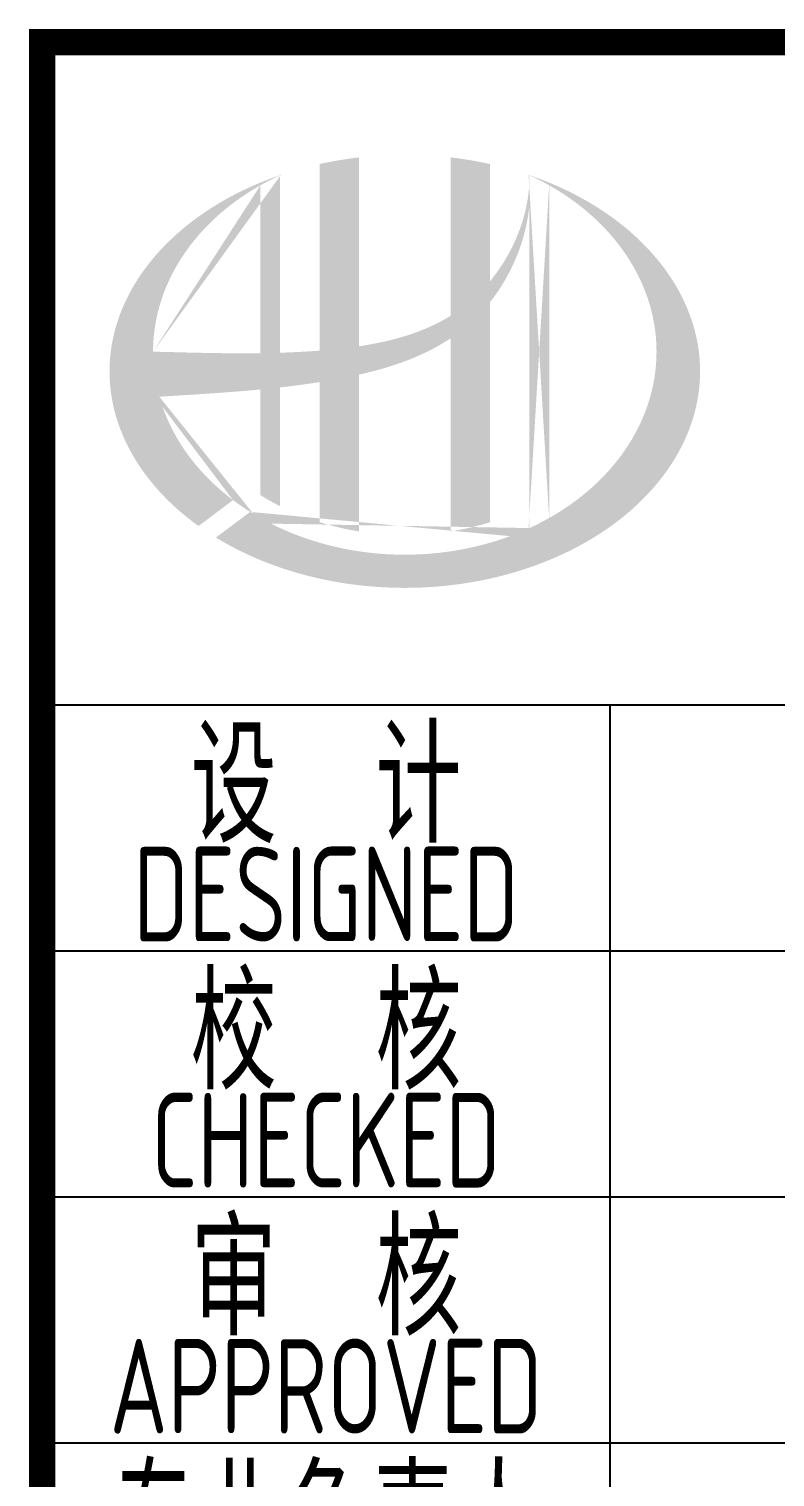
# Model space of a CAD drawing. Extents: x 4981409 to 5298492, y -444687 to -298607.
# Drawn here: x 5264454 to 5266425, y -426844 to -423019 of the extents above; entities that cross this region are included whole.
import ezdxf
from ezdxf.enums import TextEntityAlignment as Align

# ---------------------------------------------------------------- set-up
doc = ezdxf.new("R2010")
doc.units = 0
doc.header["$LTSCALE"] = 1000
doc.header["$MEASUREMENT"] = 0
doc.layers.get('0').update_dxf_attribs({"linetype": 'CONTINUOUS'})
doc.styles.add('AHD', font='sceie.shx', dxfattribs={"width": 0.7, "bigfont": 'sceic.shx'})

msp = doc.modelspace()

# ---------------------------------------------------------------- hatches: boundary and pattern name
h = msp.add_hatch(color=256)
edge = h.paths.add_edge_path()
edge.add_spline(control_points=[(5265325.2, -423932.3), (5265331.3, -423931), (5265337.4, -423929.5), (5265386.5, -423917.6), (5265429.1, -423904.7), (5265504.1, -423873.5), (5265537, -423856.6), (5265567.9, -423836)], knot_values=[61.629012, 61.629012, 61.629012, 61.629012, 63.330431, 63.330431, 75.353634, 75.353634, 85.398649, 85.398649, 85.398649, 85.398649], degree=3, periodic=0)
edge.add_line((5265567.9, -423836), (5265567.9, -424346.2))
edge.add_spline(control_points=[(5265567.9, -424346.2), (5265585, -424343.5), (5265602, -424340.1), (5265636.8, -424332.1), (5265654.5, -424327.2), (5265671.9, -424321.8)], knot_values=[4.908456, 4.908456, 4.908456, 4.908456, 4.992821, 4.992821, 5.083034, 5.083034, 5.083034, 5.083034], degree=3, periodic=0)
edge.add_line((5265671.9, -424321.8), (5265671.9, -423740.4))
edge.add_spline(control_points=[(5265671.9, -423740.4), (5265680.5, -423729.4), (5265688.7, -423718.1), (5265714.8, -423678.4), (5265730.5, -423648.4), (5265759.7, -423575.7), (5265770.9, -423531.9), (5265775.6, -423486.6), (5265775.7, -423485.3), (5265775.9, -423484)], knot_values=[97.991744, 97.991744, 97.991744, 97.991744, 101.64219, 101.64219, 110.337975, 110.337975, 121.934322, 121.934322, 122.270691, 122.270691, 122.270691, 122.270691], degree=3, periodic=0)
edge.add_line((5265775.9, -423484), (5265775.9, -423413.6))
edge.add_spline(control_points=[(5265775.9, -423413.6), (5265775.8, -423421.2), (5265775.4, -423428.9), (5265774.8, -423436.6)], knot_values=[126.194075, 126.194075, 126.194075, 126.194075, 128.396762, 128.396762, 128.396762, 128.396762], degree=3, periodic=0)
edge.add_spline(control_points=[(5265774.8, -423436.6), (5265774.4, -423442.8), (5265773.8, -423449), (5265773, -423455.2)], knot_values=[124.417049, 124.417049, 124.417049, 124.417049, 126.194075, 126.194075, 126.194075, 126.194075], degree=3, periodic=0)
edge.add_spline(control_points=[(5265773, -423455.2), (5265771.8, -423464.3), (5265770.4, -423473.5), (5265768.6, -423482.6)], knot_values=[121.80529, 121.80529, 121.80529, 121.80529, 124.417049, 124.417049, 124.417049, 124.417049], degree=3, periodic=0)
edge.add_spline(control_points=[(5265768.6, -423482.6), (5265766.2, -423494.7), (5265763.3, -423506.8), (5265759.8, -423518.9)], knot_values=[118.31574, 118.31574, 118.31574, 118.31574, 121.80529, 121.80529, 121.80529, 121.80529], degree=3, periodic=0)
edge.add_spline(control_points=[(5265759.8, -423518.9), (5265756.3, -423531), (5265752.2, -423543), (5265747.7, -423554.9)], knot_values=[114.795988, 114.795988, 114.795988, 114.795988, 118.31574, 118.31574, 118.31574, 118.31574], degree=3, periodic=0)
edge.add_spline(control_points=[(5265747.7, -423554.9), (5265743.2, -423566.6), (5265738.2, -423578.1), (5265732.8, -423589.4)], knot_values=[111.329641, 111.329641, 111.329641, 111.329641, 114.795988, 114.795988, 114.795988, 114.795988], degree=3, periodic=0)
edge.add_spline(control_points=[(5265732.8, -423589.4), (5265727.3, -423601), (5265721.2, -423612.3), (5265714.8, -423623.4)], knot_values=[107.79529, 107.79529, 107.79529, 107.79529, 111.329641, 111.329641, 111.329641, 111.329641], degree=3, periodic=0)
edge.add_spline(control_points=[(5265714.8, -423623.4), (5265708.5, -423634.2), (5265701.8, -423644.8), (5265694.6, -423655)], knot_values=[104.343579, 104.343579, 104.343579, 104.343579, 107.79529, 107.79529, 107.79529, 107.79529], degree=3, periodic=0)
edge.add_spline(control_points=[(5265694.6, -423655), (5265687.4, -423665.4), (5265679.8, -423675.5), (5265671.9, -423685.2)], knot_values=[100.8507, 100.8507, 100.8507, 100.8507, 104.343579, 104.343579, 104.343579, 104.343579], degree=3, periodic=0)
edge.add_line((5265671.9, -423685.2), (5265671.9, -423375.9))
edge.add_spline(control_points=[(5265671.9, -423375.9), (5265637.8, -423368.3), (5265603, -423362.5), (5265567.9, -423358.4)], knot_values=[4.423999, 4.423999, 4.423999, 4.423999, 4.558741, 4.558741, 4.558741, 4.558741], degree=3, periodic=0)
edge.add_line((5265567.9, -423358.4), (5265567.9, -423776.5))
edge.add_spline(control_points=[(5265567.9, -423776.5), (5265495.9, -423821.1), (5265411.7, -423844.3), (5265325.2, -423857.3)], knot_values=[63.246215, 63.246215, 63.246215, 63.246215, 87.689124, 87.689124, 87.689124, 87.689124], degree=3, periodic=0)
edge.add_line((5265325.2, -423857.3), (5265325.2, -423358.4))
edge.add_spline(control_points=[(5265325.2, -423358.4), (5265290, -423362.5), (5265255.2, -423368.3), (5265221.2, -423375.9)], knot_values=[4.866038, 4.866038, 4.866038, 4.866038, 5.000777, 5.000777, 5.000777, 5.000777], degree=3, periodic=0)
edge.add_line((5265221.2, -423375.9), (5265221.2, -423868.7))
edge.add_spline(control_points=[(5265221.2, -423868.7), (5265219.5, -423868.9), (5265184.6, -423871.5), (5265149.9, -423873.2), (5265117.2, -423874.3)], knot_values=[43.657356, 43.657356, 43.657356, 43.657356, 44.134253, 53.497092, 53.497092, 53.497092, 53.497092], degree=3, periodic=0)
edge.add_line((5265117.2, -423874.3), (5265117.2, -423405.2))
edge.add_spline(control_points=[(5265117.2, -423405.2), (5265100.1, -423411), (5265083.4, -423417.3), (5265067, -423424)], knot_values=[5.14157, 5.14157, 5.14157, 5.14157, 5.212921, 5.212921, 5.212921, 5.212921], degree=3, periodic=0)
edge.add_spline(control_points=[(5265067, -423424), (5265060.1, -423426.9), (5265053.2, -423429.8), (5265021, -423444), (5264996.5, -423456.2), (5264973, -423469.4)], knot_values=[5.212921, 5.212921, 5.212921, 5.212921, 5.24296, 5.24296, 5.355623, 5.355623, 5.355623, 5.355623], degree=3, periodic=0)
edge.add_spline(control_points=[(5264973, -423469.4), (5264958.1, -423477.8), (5264943.7, -423486.5), (5264929.7, -423495.6)], knot_values=[5.355623, 5.355623, 5.355623, 5.355623, 5.426974, 5.426974, 5.426974, 5.426974], degree=3, periodic=0)
edge.add_spline(control_points=[(5264929.7, -423495.6), (5264922.3, -423500.4), (5264915, -423505.4), (5264901.5, -423514.8), (5264895.3, -423519.4), (5264889.1, -423524)], knot_values=[5.426974, 5.426974, 5.426974, 5.426974, 5.464765, 5.464765, 5.498325, 5.498325, 5.498325, 5.498325], degree=3, periodic=0)
edge.add_spline(control_points=[(5264889.1, -423524), (5264863.1, -423543.5), (5264839, -423564.4), (5264817.1, -423586.4)], knot_values=[5.498325, 5.498325, 5.498325, 5.498325, 5.641027, 5.641027, 5.641027, 5.641027], degree=3, periodic=0)
edge.add_spline(control_points=[(5264817.1, -423586.4), (5264810.1, -423593.4), (5264803.3, -423600.5), (5264782.9, -423623.1), (5264770, -423638.9), (5264758.2, -423655.1)], knot_values=[5.641027, 5.641027, 5.641027, 5.641027, 5.686569, 5.686569, 5.783729, 5.783729, 5.783729, 5.783729], degree=3, periodic=0)
edge.add_spline(control_points=[(5264758.2, -423655.1), (5264743.1, -423675.9), (5264729.8, -423697.3), (5264716.7, -423722.2), (5264715.1, -423725.4), (5264713.5, -423728.6)], knot_values=[5.783729, 5.783729, 5.783729, 5.783729, 5.908374, 5.908374, 5.92643, 5.92643, 5.92643, 5.92643], degree=3, periodic=0)
edge.add_spline(control_points=[(5264713.5, -423728.6), (5264701, -423753.7), (5264691, -423779.3), (5264683.5, -423805.3)], knot_values=[5.92643, 5.92643, 5.92643, 5.92643, 6.069132, 6.069132, 6.069132, 6.069132], degree=3, periodic=0)
edge.add_spline(control_points=[(5264683.5, -423805.3), (5264680.2, -423816.4), (5264677.5, -423827.5), (5264672.1, -423853.7), (5264669.8, -423868.7), (5264668.4, -423883.8)], knot_values=[6.069132, 6.069132, 6.069132, 6.069132, 6.130179, 6.130179, 6.211834, 6.211834, 6.211834, 6.211834], degree=3, periodic=0)
edge.add_spline(control_points=[(5264668.4, -423883.8), (5264667.2, -423897), (5264666.5, -423910.2), (5264666.5, -423923.4)], knot_values=[6.211834, 6.211834, 6.211834, 6.211834, 6.283185, 6.283185, 6.283185, 6.283185], degree=3, periodic=0)
edge.add_spline(control_points=[(5264666.5, -423923.4), (5264666.5, -423932.7), (5264666.8, -423942), (5264667.5, -423951.4)], knot_values=[6.283185, 6.283185, 6.283185, 6.283185, 6.333655, 6.333655, 6.333655, 6.333655], degree=3, periodic=0)
edge.add_spline(control_points=[(5264667.5, -423951.4), (5264668.7, -423970), (5264671.2, -423988.6), (5264675, -424007.1)], knot_values=[6.333655, 6.333655, 6.333655, 6.333655, 6.434594, 6.434594, 6.434594, 6.434594], degree=3, periodic=0)
edge.add_spline(control_points=[(5264675, -424007.1), (5264675.2, -424008.3), (5264675.5, -424009.6), (5264679.4, -424028.1), (5264684.2, -424045.2), (5264690.1, -424062.3)], knot_values=[6.434594, 6.434594, 6.434594, 6.434594, 6.441278, 6.441278, 6.535532, 6.535532, 6.535532, 6.535532], degree=3, periodic=0)
edge.add_spline(control_points=[(5264690.1, -424062.3), (5264696.3, -424080.5), (5264703.8, -424098.5), (5264712.6, -424116.3)], knot_values=[6.535532, 6.535532, 6.535532, 6.535532, 6.636471, 6.636471, 6.636471, 6.636471], degree=3, periodic=0)
edge.add_spline(control_points=[(5264712.6, -424116.3), (5264714.8, -424120.8), (5264717.1, -424125.3), (5264726.4, -424142.9), (5264734.1, -424155.9), (5264742.5, -424168.8)], knot_values=[6.636471, 6.636471, 6.636471, 6.636471, 6.661894, 6.661894, 6.73741, 6.73741, 6.73741, 6.73741], degree=3, periodic=0)
edge.add_spline(control_points=[(5264742.5, -424168.8), (5264753.7, -424186), (5264766, -424202.8), (5264779.6, -424219.1)], knot_values=[6.73741, 6.73741, 6.73741, 6.73741, 6.838349, 6.838349, 6.838349, 6.838349], degree=3, periodic=0)
edge.add_spline(control_points=[(5264779.6, -424219.1), (5264785.5, -424226.3), (5264791.6, -424233.4), (5264806.1, -424249.3), (5264814.7, -424258.1), (5264823.6, -424266.8)], knot_values=[6.838349, 6.838349, 6.838349, 6.838349, 6.88251, 6.88251, 6.939288, 6.939288, 6.939288, 6.939288], degree=3, periodic=0)
edge.add_spline(control_points=[(5264823.6, -424266.8), (5264839.3, -424282.2), (5264856.2, -424297), (5264874.1, -424311.2)], knot_values=[6.939288, 6.939288, 6.939288, 6.939288, 7.040227, 7.040227, 7.040227, 7.040227], degree=3, periodic=0)
edge.add_spline(control_points=[(5264874.1, -424311.2), (5264883, -424318.3), (5264892.2, -424325.2), (5264901.7, -424332)], knot_values=[7.040227, 7.040227, 7.040227, 7.040227, 7.090696, 7.090696, 7.090696, 7.090696], degree=3, periodic=0)
edge.add_line((5264901.7, -424332), (5264992.8, -424263.6))
edge.add_ellipse((5265446.5, -423871.4), major_axis=(665, 0), ratio=0.806676, start_angle=192.819, end_angle=226.9853, ccw=False)
edge.add_spline(control_points=[(5264798.1, -423990.4), (5264822.1, -423988.9), (5264846.2, -423987.5), (5264934.9, -423981.9), (5264999.7, -423977.6), (5265065.2, -423971.3)], knot_values=[11.398263, 11.398263, 11.398263, 11.398263, 18.40729, 18.40729, 37.18094, 37.18094, 37.18094, 37.18094], degree=3, periodic=0)
edge.add_line((5265065.2, -423971.3), (5265065.2, -424250.4))
edge.add_spline(control_points=[(5265065.2, -424250.4), (5265068.7, -424252.6), (5265072.3, -424254.8), (5265089.3, -424265), (5265103.1, -424272.6), (5265117.2, -424279.7)], knot_values=[4.049945, 4.049945, 4.049945, 4.049945, 4.072021, 4.072021, 4.153257, 4.153257, 4.153257, 4.153257], degree=3, periodic=0)
edge.add_line((5265117.2, -424279.7), (5265117.2, -423965.8))
edge.add_spline(control_points=[(5265117.2, -423965.8), (5265149.4, -423962.2), (5265181.8, -423957.9), (5265216.6, -423952.6), (5265218.9, -423952.2), (5265221.2, -423951.9)], knot_values=[42.135009, 42.135009, 42.135009, 42.135009, 51.307228, 51.307228, 51.948574, 51.948574, 51.948574, 51.948574], degree=3, periodic=0)
edge.add_line((5265221.2, -423951.9), (5265221.2, -424321.8))
edge.add_spline(control_points=[(5265221.2, -424321.8), (5265254.8, -424332.3), (5265289.7, -424340.5), (5265325.2, -424346.2)], knot_values=[4.34174, 4.34174, 4.34174, 4.34174, 4.516316, 4.516316, 4.516316, 4.516316], degree=3, periodic=0)
edge.add_line((5265325.2, -424346.2), (5265325.2, -423932.3))
edge = h.paths.add_edge_path(flags=16)
edge.add_ellipse((5265446.5, -423871.4), major_axis=(665, 0), ratio=0.806676, start_angle=124.9875, end_angle=179.999, ccw=False)
edge.add_line((5265065.2, -423431.9), (5265065.2, -423875.5))
edge.add_spline(control_points=[(5265065.2, -423875.5), (5264969.8, -423876.8), (5264875.9, -423873.7), (5264781.5, -423871.4)], knot_values=[11.27373, 11.27373, 11.27373, 11.27373, 38.687513, 38.687513, 38.687513, 38.687513], degree=3, periodic=0)
edge = h.paths.add_edge_path()
edge.add_spline(control_points=[(5264947.7, -424362.5), (5264978.7, -424381.5), (5265011.9, -424398.8), (5265096.5, -424436), (5265149.8, -424453.9), (5265260.5, -424480.4), (5265318, -424489.1), (5265434.1, -424496.9), (5265492.8, -424496), (5265608.3, -424484.5), (5265665.2, -424474), (5265774.2, -424443.9), (5265826.4, -424424.4), (5265923.3, -424377.5), (5265968.1, -424350.2), (5266048, -424289.2), (5266083.2, -424255.6), (5266142.5, -424184.2), (5266166.6, -424146.3), (5266203, -424068.2), (5266215.3, -424027.9), (5266227.9, -423946.7), (5266228.2, -423905.8), (5266216.7, -423824.3), (5266204.9, -423783.8), (5266169.3, -423705), (5266145.5, -423666.8), (5266086.7, -423594.7), (5266051.6, -423560.7), (5265971.8, -423499.1), (5265927.1, -423471.4), (5265845.9, -423431.6), (5265811.5, -423417.4), (5265775.9, -423405.2)], knot_values=[0.886421, 0.886421, 0.886421, 0.886421, 1.040557, 1.040557, 1.261172, 1.261172, 1.481788, 1.481788, 1.702404, 1.702404, 1.92302, 1.92302, 2.143636, 2.143636, 2.364252, 2.364252, 2.584868, 2.584868, 2.805484, 2.805484, 3.026099, 3.026099, 3.246715, 3.246715, 3.46852, 3.46852, 3.690325, 3.690325, 3.91213, 3.91213, 4.133935, 4.133935, 4.283209, 4.283209, 4.283209, 4.283209], degree=3, periodic=0)
edge.add_line((5265775.9, -423405.2), (5265775.9, -423405.2))
edge.add_spline(control_points=[(5265775.9, -423405.3), (5265775.9, -423408.1), (5265775.9, -423410.8), (5265775.9, -423413.6)], knot_values=[128.396762, 128.396762, 128.396762, 128.396762, 129.192193, 129.192193, 129.192193, 129.192193], degree=3, periodic=0)
edge.add_line((5265775.9, -423413.6), (5265775.9, -424337.4))
edge.add_ellipse((5265446.5, -423871.4), major_axis=(665, 0), ratio=0.806676, start_angle=232.1054, end_angle=299.6833, ccw=False)
edge.add_line((5265038.1, -424294.7), (5264947.7, -424362.5))
edge = h.paths.add_edge_path(flags=16)
edge.add_ellipse((5265446.5, -423871.4), major_axis=(665, 0), ratio=0.806676, start_angle=304.9875, end_angle=415.0121, ccw=False)
edge.add_line((5265827.9, -424310.9), (5265827.9, -423431.9))
h = msp.add_hatch(color=256)
edge = h.paths.add_edge_path()
edge.add_spline(control_points=[(5265325.2, -423932.3), (5265331.3, -423931), (5265337.4, -423929.5), (5265386.5, -423917.6), (5265429.1, -423904.7), (5265504.1, -423873.5), (5265537, -423856.6), (5265567.9, -423836)], knot_values=[61.629012, 61.629012, 61.629012, 61.629012, 63.330431, 63.330431, 75.353634, 75.353634, 85.398649, 85.398649, 85.398649, 85.398649], degree=3, periodic=0)
edge.add_line((5265567.9, -423836), (5265567.9, -424346.2))
edge.add_spline(control_points=[(5265567.9, -424346.2), (5265585, -424343.5), (5265602, -424340.1), (5265636.8, -424332.1), (5265654.5, -424327.2), (5265671.9, -424321.8)], knot_values=[4.908456, 4.908456, 4.908456, 4.908456, 4.992821, 4.992821, 5.083034, 5.083034, 5.083034, 5.083034], degree=3, periodic=0)
edge.add_line((5265671.9, -424321.8), (5265671.9, -423740.4))
edge.add_spline(control_points=[(5265671.9, -423740.4), (5265680.5, -423729.4), (5265688.7, -423718.1), (5265714.8, -423678.4), (5265730.5, -423648.4), (5265759.7, -423575.7), (5265770.9, -423531.9), (5265775.6, -423486.6), (5265775.7, -423485.3), (5265775.9, -423484)], knot_values=[97.991744, 97.991744, 97.991744, 97.991744, 101.64219, 101.64219, 110.337975, 110.337975, 121.934322, 121.934322, 122.270691, 122.270691, 122.270691, 122.270691], degree=3, periodic=0)
edge.add_line((5265775.9, -423484), (5265775.9, -423413.6))
edge.add_spline(control_points=[(5265775.9, -423413.6), (5265775.8, -423421.2), (5265775.4, -423428.9), (5265774.8, -423436.6)], knot_values=[126.194075, 126.194075, 126.194075, 126.194075, 128.396762, 128.396762, 128.396762, 128.396762], degree=3, periodic=0)
edge.add_spline(control_points=[(5265774.8, -423436.6), (5265774.4, -423442.8), (5265773.8, -423449), (5265773, -423455.2)], knot_values=[124.417049, 124.417049, 124.417049, 124.417049, 126.194075, 126.194075, 126.194075, 126.194075], degree=3, periodic=0)
edge.add_spline(control_points=[(5265773, -423455.2), (5265771.8, -423464.3), (5265770.4, -423473.5), (5265768.6, -423482.6)], knot_values=[121.80529, 121.80529, 121.80529, 121.80529, 124.417049, 124.417049, 124.417049, 124.417049], degree=3, periodic=0)
edge.add_spline(control_points=[(5265768.6, -423482.6), (5265766.2, -423494.7), (5265763.3, -423506.8), (5265759.8, -423518.9)], knot_values=[118.31574, 118.31574, 118.31574, 118.31574, 121.80529, 121.80529, 121.80529, 121.80529], degree=3, periodic=0)
edge.add_spline(control_points=[(5265759.8, -423518.9), (5265756.3, -423531), (5265752.2, -423543), (5265747.7, -423554.9)], knot_values=[114.795988, 114.795988, 114.795988, 114.795988, 118.31574, 118.31574, 118.31574, 118.31574], degree=3, periodic=0)
edge.add_spline(control_points=[(5265747.7, -423554.9), (5265743.2, -423566.6), (5265738.2, -423578.1), (5265732.8, -423589.4)], knot_values=[111.329641, 111.329641, 111.329641, 111.329641, 114.795988, 114.795988, 114.795988, 114.795988], degree=3, periodic=0)
edge.add_spline(control_points=[(5265732.8, -423589.4), (5265727.3, -423601), (5265721.2, -423612.3), (5265714.8, -423623.4)], knot_values=[107.79529, 107.79529, 107.79529, 107.79529, 111.329641, 111.329641, 111.329641, 111.329641], degree=3, periodic=0)
edge.add_spline(control_points=[(5265714.8, -423623.4), (5265708.5, -423634.2), (5265701.8, -423644.8), (5265694.6, -423655)], knot_values=[104.343579, 104.343579, 104.343579, 104.343579, 107.79529, 107.79529, 107.79529, 107.79529], degree=3, periodic=0)
edge.add_spline(control_points=[(5265694.6, -423655), (5265687.4, -423665.4), (5265679.8, -423675.5), (5265671.9, -423685.2)], knot_values=[100.8507, 100.8507, 100.8507, 100.8507, 104.343579, 104.343579, 104.343579, 104.343579], degree=3, periodic=0)
edge.add_line((5265671.9, -423685.2), (5265671.9, -423375.9))
edge.add_spline(control_points=[(5265671.9, -423375.9), (5265637.8, -423368.3), (5265603, -423362.5), (5265567.9, -423358.4)], knot_values=[4.423999, 4.423999, 4.423999, 4.423999, 4.558741, 4.558741, 4.558741, 4.558741], degree=3, periodic=0)
edge.add_line((5265567.9, -423358.4), (5265567.9, -423776.5))
edge.add_spline(control_points=[(5265567.9, -423776.5), (5265495.9, -423821.1), (5265411.7, -423844.3), (5265325.2, -423857.3)], knot_values=[63.246215, 63.246215, 63.246215, 63.246215, 87.689124, 87.689124, 87.689124, 87.689124], degree=3, periodic=0)
edge.add_line((5265325.2, -423857.3), (5265325.2, -423358.4))
edge.add_spline(control_points=[(5265325.2, -423358.4), (5265290, -423362.5), (5265255.2, -423368.3), (5265221.2, -423375.9)], knot_values=[4.866038, 4.866038, 4.866038, 4.866038, 5.000777, 5.000777, 5.000777, 5.000777], degree=3, periodic=0)
edge.add_line((5265221.2, -423375.9), (5265221.2, -423868.7))
edge.add_spline(control_points=[(5265221.2, -423868.7), (5265219.5, -423868.9), (5265184.6, -423871.5), (5265149.9, -423873.2), (5265117.2, -423874.3)], knot_values=[43.657356, 43.657356, 43.657356, 43.657356, 44.134253, 53.497092, 53.497092, 53.497092, 53.497092], degree=3, periodic=0)
edge.add_line((5265117.2, -423874.3), (5265117.2, -423405.2))
edge.add_spline(control_points=[(5265117.2, -423405.2), (5265100.1, -423411), (5265083.4, -423417.3), (5265067, -423424)], knot_values=[5.14157, 5.14157, 5.14157, 5.14157, 5.212921, 5.212921, 5.212921, 5.212921], degree=3, periodic=0)
edge.add_spline(control_points=[(5265067, -423424), (5265060.1, -423426.9), (5265053.2, -423429.8), (5265021, -423444), (5264996.5, -423456.2), (5264973, -423469.4)], knot_values=[5.212921, 5.212921, 5.212921, 5.212921, 5.24296, 5.24296, 5.355623, 5.355623, 5.355623, 5.355623], degree=3, periodic=0)
edge.add_spline(control_points=[(5264973, -423469.4), (5264958.1, -423477.8), (5264943.7, -423486.5), (5264929.7, -423495.6)], knot_values=[5.355623, 5.355623, 5.355623, 5.355623, 5.426974, 5.426974, 5.426974, 5.426974], degree=3, periodic=0)
edge.add_spline(control_points=[(5264929.7, -423495.6), (5264922.3, -423500.4), (5264915, -423505.4), (5264901.5, -423514.8), (5264895.3, -423519.4), (5264889.1, -423524)], knot_values=[5.426974, 5.426974, 5.426974, 5.426974, 5.464765, 5.464765, 5.498325, 5.498325, 5.498325, 5.498325], degree=3, periodic=0)
edge.add_spline(control_points=[(5264889.1, -423524), (5264863.1, -423543.5), (5264839, -423564.4), (5264817.1, -423586.4)], knot_values=[5.498325, 5.498325, 5.498325, 5.498325, 5.641027, 5.641027, 5.641027, 5.641027], degree=3, periodic=0)
edge.add_spline(control_points=[(5264817.1, -423586.4), (5264810.1, -423593.4), (5264803.3, -423600.5), (5264782.9, -423623.1), (5264770, -423638.9), (5264758.2, -423655.1)], knot_values=[5.641027, 5.641027, 5.641027, 5.641027, 5.686569, 5.686569, 5.783729, 5.783729, 5.783729, 5.783729], degree=3, periodic=0)
edge.add_spline(control_points=[(5264758.2, -423655.1), (5264743.1, -423675.9), (5264729.8, -423697.3), (5264716.7, -423722.2), (5264715.1, -423725.4), (5264713.5, -423728.6)], knot_values=[5.783729, 5.783729, 5.783729, 5.783729, 5.908374, 5.908374, 5.92643, 5.92643, 5.92643, 5.92643], degree=3, periodic=0)
edge.add_spline(control_points=[(5264713.5, -423728.6), (5264701, -423753.7), (5264691, -423779.3), (5264683.5, -423805.3)], knot_values=[5.92643, 5.92643, 5.92643, 5.92643, 6.069132, 6.069132, 6.069132, 6.069132], degree=3, periodic=0)
edge.add_spline(control_points=[(5264683.5, -423805.3), (5264680.2, -423816.4), (5264677.5, -423827.5), (5264672.1, -423853.7), (5264669.8, -423868.7), (5264668.4, -423883.8)], knot_values=[6.069132, 6.069132, 6.069132, 6.069132, 6.130179, 6.130179, 6.211834, 6.211834, 6.211834, 6.211834], degree=3, periodic=0)
edge.add_spline(control_points=[(5264668.4, -423883.8), (5264667.2, -423897), (5264666.5, -423910.2), (5264666.5, -423923.4)], knot_values=[6.211834, 6.211834, 6.211834, 6.211834, 6.283185, 6.283185, 6.283185, 6.283185], degree=3, periodic=0)
edge.add_spline(control_points=[(5264666.5, -423923.4), (5264666.5, -423932.7), (5264666.8, -423942), (5264667.5, -423951.4)], knot_values=[6.283185, 6.283185, 6.283185, 6.283185, 6.333655, 6.333655, 6.333655, 6.333655], degree=3, periodic=0)
edge.add_spline(control_points=[(5264667.5, -423951.4), (5264668.7, -423970), (5264671.2, -423988.6), (5264675, -424007.1)], knot_values=[6.333655, 6.333655, 6.333655, 6.333655, 6.434594, 6.434594, 6.434594, 6.434594], degree=3, periodic=0)
edge.add_spline(control_points=[(5264675, -424007.1), (5264675.2, -424008.3), (5264675.5, -424009.6), (5264679.4, -424028.1), (5264684.2, -424045.2), (5264690.1, -424062.3)], knot_values=[6.434594, 6.434594, 6.434594, 6.434594, 6.441278, 6.441278, 6.535532, 6.535532, 6.535532, 6.535532], degree=3, periodic=0)
edge.add_spline(control_points=[(5264690.1, -424062.3), (5264696.3, -424080.5), (5264703.8, -424098.5), (5264712.6, -424116.3)], knot_values=[6.535532, 6.535532, 6.535532, 6.535532, 6.636471, 6.636471, 6.636471, 6.636471], degree=3, periodic=0)
edge.add_spline(control_points=[(5264712.6, -424116.3), (5264714.8, -424120.8), (5264717.1, -424125.3), (5264726.4, -424142.9), (5264734.1, -424155.9), (5264742.5, -424168.8)], knot_values=[6.636471, 6.636471, 6.636471, 6.636471, 6.661894, 6.661894, 6.73741, 6.73741, 6.73741, 6.73741], degree=3, periodic=0)
edge.add_spline(control_points=[(5264742.5, -424168.8), (5264753.7, -424186), (5264766, -424202.8), (5264779.6, -424219.1)], knot_values=[6.73741, 6.73741, 6.73741, 6.73741, 6.838349, 6.838349, 6.838349, 6.838349], degree=3, periodic=0)
edge.add_spline(control_points=[(5264779.6, -424219.1), (5264785.5, -424226.3), (5264791.6, -424233.4), (5264806.1, -424249.3), (5264814.7, -424258.1), (5264823.6, -424266.8)], knot_values=[6.838349, 6.838349, 6.838349, 6.838349, 6.88251, 6.88251, 6.939288, 6.939288, 6.939288, 6.939288], degree=3, periodic=0)
edge.add_spline(control_points=[(5264823.6, -424266.8), (5264839.3, -424282.2), (5264856.2, -424297), (5264874.1, -424311.2)], knot_values=[6.939288, 6.939288, 6.939288, 6.939288, 7.040227, 7.040227, 7.040227, 7.040227], degree=3, periodic=0)
edge.add_spline(control_points=[(5264874.1, -424311.2), (5264883, -424318.3), (5264892.2, -424325.2), (5264901.7, -424332)], knot_values=[7.040227, 7.040227, 7.040227, 7.040227, 7.090696, 7.090696, 7.090696, 7.090696], degree=3, periodic=0)
edge.add_line((5264901.7, -424332), (5264992.8, -424263.6))
edge.add_ellipse((5265446.5, -423871.4), major_axis=(665, 0), ratio=0.806676, start_angle=192.819, end_angle=226.9853, ccw=False)
edge.add_spline(control_points=[(5264798.1, -423990.4), (5264822.1, -423988.9), (5264846.2, -423987.5), (5264934.9, -423981.9), (5264999.7, -423977.6), (5265065.2, -423971.3)], knot_values=[11.398263, 11.398263, 11.398263, 11.398263, 18.40729, 18.40729, 37.18094, 37.18094, 37.18094, 37.18094], degree=3, periodic=0)
edge.add_line((5265065.2, -423971.3), (5265065.2, -424250.4))
edge.add_spline(control_points=[(5265065.2, -424250.4), (5265068.7, -424252.6), (5265072.3, -424254.8), (5265089.3, -424265), (5265103.1, -424272.6), (5265117.2, -424279.7)], knot_values=[4.049945, 4.049945, 4.049945, 4.049945, 4.072021, 4.072021, 4.153257, 4.153257, 4.153257, 4.153257], degree=3, periodic=0)
edge.add_line((5265117.2, -424279.7), (5265117.2, -423965.8))
edge.add_spline(control_points=[(5265117.2, -423965.8), (5265149.4, -423962.2), (5265181.8, -423957.9), (5265216.6, -423952.6), (5265218.9, -423952.2), (5265221.2, -423951.9)], knot_values=[42.135009, 42.135009, 42.135009, 42.135009, 51.307228, 51.307228, 51.948574, 51.948574, 51.948574, 51.948574], degree=3, periodic=0)
edge.add_line((5265221.2, -423951.9), (5265221.2, -424321.8))
edge.add_spline(control_points=[(5265221.2, -424321.8), (5265254.8, -424332.3), (5265289.7, -424340.5), (5265325.2, -424346.2)], knot_values=[4.34174, 4.34174, 4.34174, 4.34174, 4.516316, 4.516316, 4.516316, 4.516316], degree=3, periodic=0)
edge.add_line((5265325.2, -424346.2), (5265325.2, -423932.3))
edge = h.paths.add_edge_path(flags=16)
edge.add_ellipse((5265446.5, -423871.4), major_axis=(665, 0), ratio=0.806676, start_angle=124.9875, end_angle=179.999, ccw=False)
edge.add_line((5265065.2, -423431.9), (5265065.2, -423875.5))
edge.add_spline(control_points=[(5265065.2, -423875.5), (5264969.8, -423876.8), (5264875.9, -423873.7), (5264781.5, -423871.4)], knot_values=[11.27373, 11.27373, 11.27373, 11.27373, 38.687513, 38.687513, 38.687513, 38.687513], degree=3, periodic=0)
edge = h.paths.add_edge_path()
edge.add_spline(control_points=[(5264947.7, -424362.5), (5264978.7, -424381.5), (5265011.9, -424398.8), (5265096.5, -424436), (5265149.8, -424453.9), (5265260.5, -424480.4), (5265318, -424489.1), (5265434.1, -424496.9), (5265492.8, -424496), (5265608.3, -424484.5), (5265665.2, -424474), (5265774.2, -424443.9), (5265826.4, -424424.4), (5265923.3, -424377.5), (5265968.1, -424350.2), (5266048, -424289.2), (5266083.2, -424255.6), (5266142.5, -424184.2), (5266166.6, -424146.3), (5266203, -424068.2), (5266215.3, -424027.9), (5266227.9, -423946.7), (5266228.2, -423905.8), (5266216.7, -423824.3), (5266204.9, -423783.8), (5266169.3, -423705), (5266145.5, -423666.8), (5266086.7, -423594.7), (5266051.6, -423560.7), (5265971.8, -423499.1), (5265927.1, -423471.4), (5265845.9, -423431.6), (5265811.5, -423417.4), (5265775.9, -423405.2)], knot_values=[0.886421, 0.886421, 0.886421, 0.886421, 1.040557, 1.040557, 1.261172, 1.261172, 1.481788, 1.481788, 1.702404, 1.702404, 1.92302, 1.92302, 2.143636, 2.143636, 2.364252, 2.364252, 2.584868, 2.584868, 2.805484, 2.805484, 3.026099, 3.026099, 3.246715, 3.246715, 3.46852, 3.46852, 3.690325, 3.690325, 3.91213, 3.91213, 4.133935, 4.133935, 4.283209, 4.283209, 4.283209, 4.283209], degree=3, periodic=0)
edge.add_line((5265775.9, -423405.2), (5265775.9, -423405.2))
edge.add_spline(control_points=[(5265775.9, -423405.3), (5265775.9, -423408.1), (5265775.9, -423410.8), (5265775.9, -423413.6)], knot_values=[128.396762, 128.396762, 128.396762, 128.396762, 129.192193, 129.192193, 129.192193, 129.192193], degree=3, periodic=0)
edge.add_line((5265775.9, -423413.6), (5265775.9, -424337.4))
edge.add_ellipse((5265446.5, -423871.4), major_axis=(665, 0), ratio=0.806676, start_angle=232.1054, end_angle=299.6833, ccw=False)
edge.add_line((5265038.1, -424294.7), (5264947.7, -424362.5))
edge = h.paths.add_edge_path(flags=16)
edge.add_ellipse((5265446.5, -423871.4), major_axis=(665, 0), ratio=0.806676, start_angle=304.9875, end_angle=415.0121, ccw=False)
edge.add_line((5265827.9, -424310.9), (5265827.9, -423431.9))

# ---------------------------------------------------------------- linework, layer by layer
for p, q in [((5264488.7, -424804), (5282488.7, -424804)), ((5265988.7, -428054), (5265988.7, -424804)), ((5264488.7, -425454), (5269988.7, -425454)), ((5264488.7, -426104), (5269988.7, -426104)), ((5264488.7, -426754), (5269988.7, -426754))]:
    msp.add_line(p, q)
at = {"const_width": 70}
msp.add_lwpolyline([(5264488.7, -423054), (5264488.7, -429054)], dxfattribs=at)
msp.add_lwpolyline([(5282488.7, -423054, 70, 70, 0), (5264488.7, -423054, 70, 70, 0), (5264488.7, -429054, 0, 0, 0)], format="xyseb")

# ---------------------------------------------------------------- texts
at = {"style": 'AHD', "width": 0.8}
for s, height, p in [('设  计', 300, (5265238.7, -425004)), ('设  计', 300, (5265238.7, -425004)), ('DESIGNED', 250, (5265238.7, -425304)), ('DESIGNED', 250, (5265238.7, -425304)), ('校  核', 300, (5265238.7, -425654)), ('校  核', 300, (5265238.7, -425654)), ('CHECKED', 250, (5265238.7, -425954)), ('CHECKED', 250, (5265238.7, -425954)), ('审  核', 300, (5265238.7, -426304)), ('审  核', 300, (5265238.7, -426304)), ('APPROVED', 250, (5265238.7, -426604)), ('APPROVED', 250, (5265238.7, -426604)), ('专业负责人', 300, (5265238.7, -426954))]:
    msp.add_text(s, height=height, dxfattribs=at).set_placement(p, align=Align.MIDDLE)

doc.saveas('drawing.dxf')
